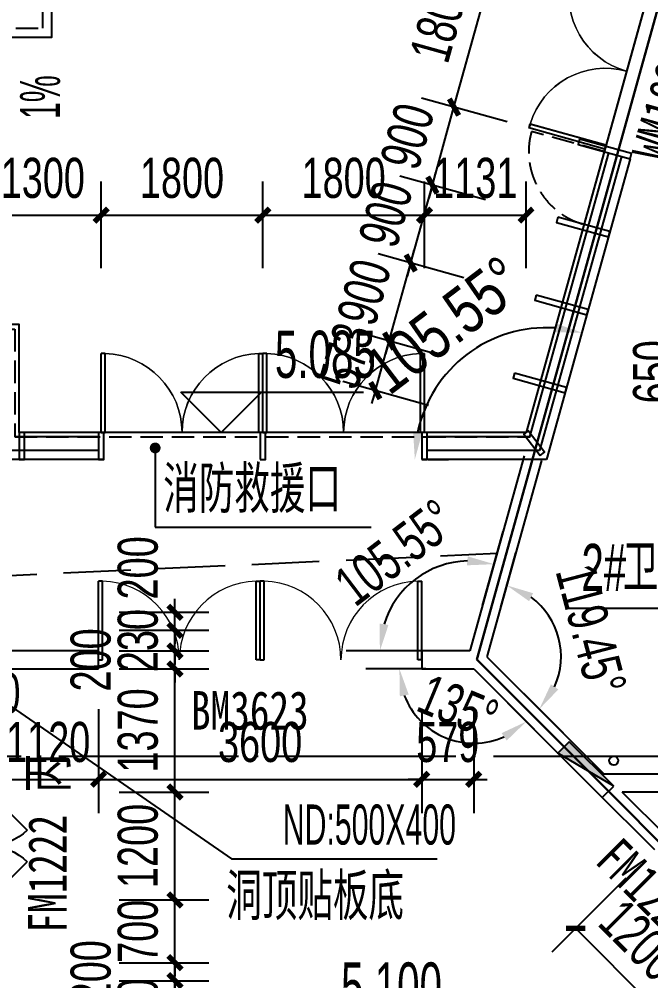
# Model space of a CAD drawing. Extents: x -409435 to 356702, y -107829 to 330904.
# Drawn here: x 86987 to 94020, y 103300 to 113998 of the extents above; entities that cross this region are included whole.
import ezdxf
from ezdxf.xclip import XClip

# ---------------------------------------------------------------- set-up
doc = ezdxf.new("R2010")
doc.units = 0
doc.header["$LTSCALE"] = 1000
doc.header["$MEASUREMENT"] = 0
doc.header["$XCLIPFRAME"] = 0
for name, pattern in [('104-14# 核心筒$0$DOTE', [2.42, 2, -0.2, 0.02, -0.2]), ('14#楼幕墙$0$DASH', [0.35, 0.25, -0.1]), ('X-104 14#平面$0$$0$DASH', [0.35, 0.25, -0.1]), ('X-104 14#平面$0$109 3#平面$0$DASH', [0.35, 0.25, -0.1]), ('X-104 14#平面$0$DASH', [0.35, 0.25, -0.1])]:
    doc.linetypes.add(name, pattern=pattern)
for name, color, linetype in [('01-标注_尺寸', 124, 'Continuous'), ('01-标注_符号', 200, 'Continuous'), ('02-TEXT_标注', 130, 'Continuous'), ('104-14# 核心筒$0$A_AXIS-轴线', 36, '104-14# 核心筒$0$DOTE'), ('14#楼幕墙$0$02-TEXT_门窗', 151, 'Continuous'), ('14#楼幕墙$0$A-C_玻璃幕墙', 140, 'Continuous'), ('14#楼幕墙$0$A-C_窗', 140, 'Continuous'), ('14#楼幕墙$0$A-C_门', 150, 'Continuous'), ('X-104 14#平面$0$01-标注_尺寸', 124, 'Continuous'), ('X-104 14#平面$0$01-标注_标高', 200, 'Continuous'), ('X-104 14#平面$0$01-标注_符号', 200, 'Continuous'), ('X-104 14#平面$0$02-TEXT_标注', 130, 'Continuous'), ('X-104 14#平面$0$02-TEXT_门窗', 151, 'Continuous'), ('X-104 14#平面$0$A-C_玻璃幕墙', 140, 'Continuous'), ('X-104 14#平面$0$A-C_门', 150, 'Continuous'), ('X-104 14#平面$0$A-O_散水', 134, 'Continuous'), ('X-104 14#平面$0$A-SUR_吊顶', 40, 'Continuous'), ('X-104 14#平面$0$A-TECH_水', 3, 'Continuous'), ('X-104 14#平面$0$A-TECH_结构', 21, 'Continuous'), ('X-104 14#平面$0$A_STR-砌块墙', 121, 'Continuous'), ('X-104 14#平面$0$DOOR_FIRE', 220, 'Continuous'), ('X-104 14#平面$0$DOOR_FIRE_TEXT', 7, 'Continuous'), ('建-标注-文本', 254, 'Continuous'), ('建-标注-索引', 75, 'Continuous')]:
    doc.layers.add(name, color=color, linetype=linetype)
doc.layers.add('X-104 14#平面$0$000套内', color=226, linetype='Continuous', lineweight=30, plot=False)
doc.styles.add('14#楼幕墙$0$_TCH_WINDOW', font='STXIHEI_0.TTF', dxfattribs={"width": 0.75})
doc.styles.add('_TCH_DIM', font='ros.shx', dxfattribs={"width": 0.8, "height": 2, "bigfont": 'jd.shx'})
doc.styles.add('_TCH_DIM_T3', font='ros.shx', dxfattribs={"width": 0.705882, "bigfont": 'jd.shx'})
doc.styles.add('X-104 14#平面$0$_TCH_DIM', font='ros.shx', dxfattribs={"width": 0.8, "bigfont": 'jd.shx'})
doc.styles.add('X-104 14#平面$0$_TCH_DIM_T3', font='ros.shx', dxfattribs={"width": 0.8, "bigfont": 'jd.shx'})
doc.styles.add('X-104 14#平面$0$_TCH_WINDOW', font='STXIHEI_0.TTF', dxfattribs={"width": 0.75, "height": 3.5})
doc.dimstyles.new('_TCH_ARCH&&150', dxfattribs={"dimtxt": 446.25, "dimasz": 150, "dimexe": 375, "dimexo": 450, "dimgap": 189.375, "dimtad": 1, "dimdec": 0, "dimzin": 0, "dimdsep": 46, "dimtxsty": '_TCH_DIM_T3', "dimblk": 'ARCHTICK', "dimcen": 0.09, "dimclrt": 7, "dimazin": 2, "dimtfac": 1, "dimtdec": 0, "dimtix": 1, "dimtmove": 2, "dimatfit": 3, "dimfxl": 0, "dimtolj": 1, "dimtzin": 0, "dimarcsym": 0})
doc.dimstyles.new('_TCH_ARROW&&150', dxfattribs={"dimtxt": 446.25, "dimasz": 300, "dimexe": 375, "dimexo": 450, "dimgap": 150, "dimtad": 1, "dimdec": 0, "dimzin": 0, "dimdsep": 46, "dimtxsty": '_TCH_DIM_T3', "dimcen": 0.09, "dimclrt": 7, "dimazin": 2, "dimtfac": 1, "dimtdec": 0, "dimtix": 1, "dimtmove": 2, "dimatfit": 3, "dimfxl": 0, "dimtolj": 1, "dimtzin": 0, "dimarcsym": 0})
doc.dimstyles.new('X-104 14#平面$0$_TCH_ARROW&&150', dxfattribs={"dimtxt": 525, "dimasz": 300, "dimexe": 375, "dimexo": 450, "dimgap": 150, "dimtad": 1, "dimdec": 0, "dimzin": 0, "dimdsep": 46, "dimtxsty": 'X-104 14#平面$0$_TCH_DIM_T3', "dimcen": 0.09, "dimclrt": 7, "dimazin": 2, "dimtfac": 1, "dimtdec": 0, "dimtix": 1, "dimtmove": 2, "dimatfit": 3, "dimfxl": 0, "dimtolj": 1, "dimtzin": 0, "dimarcsym": 0})

# ---------------------------------------------------------------- blocks, each defined once
blk = doc.blocks.new('14#楼幕墙$0$A$C103B1A8E')
blk.add_lwpolyline([(0, 0), (60, 0), (60, 600), (0, 600)], close=True)
blk = doc.blocks.new('14#楼幕墙$0$A$C678332E3')
blk.add_lwpolyline([(0, 0), (60, 0), (60, 300), (0, 300)], close=True)
blk = doc.blocks.new('14#楼幕墙$0$A$C09283E46')
for name, p, rotation in [('14#楼幕墙$0$A$C103B1A8E', (53726, 22450), 251.9518973648937), ('14#楼幕墙$0$A$C103B1A8E', (53447, 21594), 251.9518973648937), ('14#楼幕墙$0$A$C103B1A8E', (53168, 20738), 251.9518973648937), ('14#楼幕墙$0$A$C103B1A8E', (52889, 19882), 251.9518973648937), ('14#楼幕墙$0$A$C678332E3', (47336, 19163), 357.5000000000006), ('14#楼幕墙$0$A$C678332E3', (48218, 19124), 357.5000000000006), ('14#楼幕墙$0$A$C678332E3', (50016, 19046), 357.5000000000006), ('14#楼幕墙$0$A$C678332E3', (51815, 18967), 357.5000000000006), ('14#楼幕墙$0$A$C678332E3', (53134, 18953), 34.72594868254207)]:
    blk.add_blockref(name, p, dxfattribs=dict(rotation=rotation))
blk = doc.blocks.new('14#楼幕墙$0$A$C2CD63A88')
at = {"linetype": '14#楼幕墙$0$DASH'}
blk.add_lwpolyline([(0, 670), (0, -170)], dxfattribs=at)
blk.add_arc((0, 670), 840, 270, 0, dxfattribs=at)
blk = doc.blocks.new('14#楼幕墙$0$$DorLib2D$00000002')
for p, q in [((-0.5, 0), (-0.5, 0.4875)), ((-0.475, 0.4875), (-0.5, 0.4875)), ((-0.475, 0), (-0.475, 0.4875)), ((0.475, 0), (0.475, 0.4875)), ((0.475, 0.4875), (0.5, 0.4875)), ((0.5, 0), (0.5, 0.4875)), ((-0.5, 0), (-0.475, 0)), ((0.5, 0), (0.475, 0))]:
    blk.add_line(p, q)
at = {"lineweight": 13}
for centre, start, end in [((-0.4875, 0), 0, 88.53072), ((0.4875, 0), 91.46928, 180)]:
    blk.add_arc(centre, 0.4875, start, end, dxfattribs=at)
blk = doc.blocks.new('14#楼幕墙')
at = {"layer": '14#楼幕墙$0$A-C_玻璃幕墙'}
for p, q in [((99427, 133825), (92631, 109400)), ((93549, 112511), (92669, 109350)), ((93693, 112471), (92783, 109200)), ((93789, 112444), (92859, 109100)), ((87870, 109350), (86937, 109350)), ((92631, 109400), (86987, 109400)), ((92669, 109350), (91530, 109350)), ((87870, 109200), (86787, 109200)), ((92783, 109200), (91530, 109200)), ((87930, 109100), (86687, 109100)), ((92859, 109100), (91470, 109100))]:
    blk.add_line(p, q, dxfattribs=at)
at = {"layer": '14#楼幕墙$0$A-C_玻璃幕墙', "rotation": 2.499999999999448}
blk.add_blockref('14#楼幕墙$0$A$C09283E46', (40532, 87891), dxfattribs=at)
at = {"layer": '14#楼幕墙$0$A-C_窗', "rotation": 254.4518973650889}
blk.add_blockref('14#楼幕墙$0$A$C2CD63A88', (92856, 112704), dxfattribs=at)
at = {"layer": '14#楼幕墙$0$A-C_门'}
ref = blk.add_blockref('14#楼幕墙$0$$DorLib2D$00000002', (93750, 113420), dxfattribs=dict(at, xscale=-1800, yscale=1800, zscale=100, rotation=74.45189736486257))
ref.add_attrib('A', 'WM1830', (94217, 112394), dxfattribs={"layer": '14#楼幕墙$0$02-TEXT_门窗', "height": 428.1, "rotation": 74.4519, "style": '14#楼幕墙$0$_TCH_WINDOW', "width": 0.75})
at = {"layer": '14#楼幕墙$0$A-C_门', "xscale": -1800, "yscale": 1800, "zscale": 100}
for p in [(88800, 109400), (90600, 109400)]:
    blk.add_blockref('14#楼幕墙$0$$DorLib2D$00000002', p, dxfattribs=at)
blk = doc.blocks.new('104-14# 核心筒')
at = {"layer": '104-14# 核心筒$0$A_AXIS-轴线'}
blk.add_line((-9370.1, 105800), (120259.9, 105800), dxfattribs=at)
blk = doc.blocks.new('X-104 14#平面$0$$TwtSys$00000434')
for p, q in [((-0.5, 0.5), (-0.5, -0.5)), ((-0.5, -0.5), (0.5, 0.5)), ((0.5, 0.5), (-0.5, 0.5)), ((0.5, -0.5), (0.5, 0.5)), ((-0.5, -0.5), (0.5, -0.5))]:
    blk.add_line(p, q)
blk.add_solid([(0.5, -0.5), (0.5, 0.5), (-0.5, -0.5)])
blk = doc.blocks.new('X-104 14#平面$0$A$C324F6C76')
at = {"layer": 'X-104 14#平面$0$A-TECH_水'}
blk.add_circle((-22292, 105750), 50, dxfattribs=at)
at = {"layer": 'X-104 14#平面$0$A-TECH_水', "xscale": 700, "yscale": 180, "zscale": 700, "rotation": 134.9999899820875}
blk.add_blockref('X-104 14#平面$0$$TwtSys$00000434', (-22603, 105649), dxfattribs=at)
blk = doc.blocks.new('X-104 14#平面$0$$DorLib2D$00000002')
for p, q in [((-0.5, 0), (-0.5, 0.4875)), ((-0.475, 0.4875), (-0.5, 0.4875)), ((-0.475, 0), (-0.475, 0.4875)), ((0.475, 0), (0.475, 0.4875)), ((0.475, 0.4875), (0.5, 0.4875)), ((0.5, 0), (0.5, 0.4875)), ((-0.5, 0), (-0.475, 0)), ((0.5, 0), (0.475, 0))]:
    blk.add_line(p, q)
at = {"lineweight": 13}
for centre, start, end in [((-0.4875, 0), 0, 88.53072), ((0.4875, 0), 91.46928, 180)]:
    blk.add_arc(centre, 0.4875, start, end, dxfattribs=at)
blk = doc.blocks.new('X-104 14#平面$0$$DorLib2D$00000116')
at = {"color": 0}
for p, q in [((-0.5, 0), (-0.1464, 0.3536)), ((0.5, 0), (0.1464, 0.3536))]:
    blk.add_line(p, q, dxfattribs=at)
for centre, start, end in [((-0.5, 0), 0, 45), ((0.5, 0), 135, 180)]:
    blk.add_arc(centre, 0.5, start, end, dxfattribs=at)
blk = doc.blocks.new('*D2610')
at = {"layer": 'Defpoints', "color": 0, "transparency": 16777216}
for p in [(93332, 110801), (92367, 110480), (91093, 109100), (92859, 109100)]:
    blk.add_point(p, dxfattribs=at)
at = {"layer": 'X-104 14#平面$0$01-标注_尺寸', "color": 0, "lineweight": -2, "transparency": 16777216}
for p, q in [((93212, 110368), (93151, 110151)), ((91543, 109100), (91768, 109100))]:
    blk.add_line(p, q, dxfattribs=at)
blk.add_arc((92859, 109100), 1466, 86.2001, 168.2518, dxfattribs=at)
at = {"layer": 'X-104 14#平面$0$01-标注_尺寸', "color": 0, "transparency": 16777216}
for points in [[(92965, 110612), (92948, 110513), (93252, 110512)], [(91474, 109393), (91374, 109404), (91393, 109100)]]:
    blk.add_solid(points, dxfattribs=at)
at = {"layer": 'X-104 14#平面$0$01-标注_尺寸', "color": 7, "transparency": 16777216, "insert": (91723, 110595), "char_height": 525, "attachment_point": 5, "rotation": 37.2259, "style": 'X-104 14#平面$0$_TCH_DIM_T3'}
blk.add_mtext('\\A1;105.55°', dxfattribs=at)
blk = doc.blocks.new('sjdfadsfiididdi')
at = {"layer": '建-标注-索引'}
for p, q in [((86750, 106450), (89351, 104657)), ((89351, 104657), (91642, 104657))]:
    blk.add_line(p, q, dxfattribs=at)
at = {"layer": '建-标注-文本', "style": '_TCH_DIM'}
for s, height, width, p in [('ND:500X400', 446.2, 0.564706, (89922, 104815)), ('洞顶贴板底', 520.9, 0.8, (89293, 103975))]:
    blk.add_text(s, height=height, dxfattribs=dict(at, width=width)).set_placement(p)
blk = doc.blocks.new('_ArchTick')
at = {"color": 0, "linetype": 'ByBlock', "const_width": 0.4}
blk.add_lwpolyline([(-0.5, -0.5), (0.5, 0.5)], dxfattribs=at)
blk = doc.blocks.new('*D688')
at = {"layer": '01-标注_尺寸', "color": 0, "lineweight": -2, "transparency": 16777216}
for p, q in [((91500, 111230), (91500, 112193)), ((92631, 111230), (92631, 112193)), ((91500, 111818), (92631, 111818))]:
    blk.add_line(p, q, dxfattribs=at)
at = {"layer": 'Defpoints', "color": 0, "transparency": 16777216}
for p in [(92631, 111818), (91500, 110780), (92631, 110780)]:
    blk.add_point(p, dxfattribs=at)
at = {"layer": '01-标注_尺寸', "color": 0, "lineweight": -2, "transparency": 16777216, "xscale": 150, "yscale": 150, "zscale": 150, "rotation": 180}
blk.add_blockref('_ArchTick', (91500, 111818), dxfattribs=at)
at = {"layer": '01-标注_尺寸', "color": 0, "lineweight": -2, "transparency": 16777216, "xscale": 150, "yscale": 150, "zscale": 150}
blk.add_blockref('_ArchTick', (92631, 111818), dxfattribs=at)
at = {"layer": '01-标注_尺寸', "color": 7, "transparency": 16777216, "insert": (92066, 112230), "char_height": 446.2, "attachment_point": 5, "style": '_TCH_DIM_T3'}
blk.add_mtext('\\A1;1131', dxfattribs=at)
blk = doc.blocks.new('*D689')
at = {"layer": '01-标注_尺寸', "color": 0, "lineweight": -2, "transparency": 16777216}
for p, q in [((89700, 111230), (89700, 112193)), ((91500, 111230), (91500, 112193)), ((89700, 111818), (91500, 111818))]:
    blk.add_line(p, q, dxfattribs=at)
at = {"layer": 'Defpoints', "color": 0, "transparency": 16777216}
for p in [(91500, 111818), (89700, 110780), (91500, 110780)]:
    blk.add_point(p, dxfattribs=at)
at = {"layer": '01-标注_尺寸', "color": 0, "lineweight": -2, "transparency": 16777216, "xscale": 150, "yscale": 150, "zscale": 150, "rotation": 180}
blk.add_blockref('_ArchTick', (89700, 111818), dxfattribs=at)
at = {"layer": '01-标注_尺寸', "color": 0, "lineweight": -2, "transparency": 16777216, "xscale": 150, "yscale": 150, "zscale": 150}
blk.add_blockref('_ArchTick', (91500, 111818), dxfattribs=at)
at = {"layer": '01-标注_尺寸', "color": 7, "transparency": 16777216, "insert": (90600, 112230), "char_height": 446.2, "attachment_point": 5, "style": '_TCH_DIM_T3'}
blk.add_mtext('\\A1;1800', dxfattribs=at)
blk = doc.blocks.new('*D690')
at = {"layer": '01-标注_尺寸', "color": 0, "lineweight": -2, "transparency": 16777216}
for p, q in [((87900, 111230), (87900, 112193)), ((89700, 111230), (89700, 112193)), ((87900, 111818), (89700, 111818))]:
    blk.add_line(p, q, dxfattribs=at)
at = {"layer": 'Defpoints', "color": 0, "transparency": 16777216}
for p in [(89700, 111818), (87900, 110780), (89700, 110780)]:
    blk.add_point(p, dxfattribs=at)
at = {"layer": '01-标注_尺寸', "color": 0, "lineweight": -2, "transparency": 16777216, "xscale": 150, "yscale": 150, "zscale": 150, "rotation": 180}
blk.add_blockref('_ArchTick', (87900, 111818), dxfattribs=at)
at = {"layer": '01-标注_尺寸', "color": 0, "lineweight": -2, "transparency": 16777216, "xscale": 150, "yscale": 150, "zscale": 150}
blk.add_blockref('_ArchTick', (89700, 111818), dxfattribs=at)
at = {"layer": '01-标注_尺寸', "color": 7, "transparency": 16777216, "insert": (88800, 112230), "char_height": 446.2, "attachment_point": 5, "style": '_TCH_DIM_T3'}
blk.add_mtext('\\A1;1800', dxfattribs=at)
blk = doc.blocks.new('*D691')
at = {"layer": '01-标注_尺寸', "color": 0, "lineweight": -2, "transparency": 16777216}
for p, q in [((86600, 111230), (86600, 112193)), ((87900, 111230), (87900, 112193)), ((86600, 111818), (87900, 111818))]:
    blk.add_line(p, q, dxfattribs=at)
at = {"layer": 'Defpoints', "color": 0, "transparency": 16777216}
for p in [(87900, 111818), (86600, 110780), (87900, 110780)]:
    blk.add_point(p, dxfattribs=at)
at = {"layer": '01-标注_尺寸', "color": 0, "lineweight": -2, "transparency": 16777216, "xscale": 150, "yscale": 150, "zscale": 150, "rotation": 180}
blk.add_blockref('_ArchTick', (86600, 111818), dxfattribs=at)
at = {"layer": '01-标注_尺寸', "color": 0, "lineweight": -2, "transparency": 16777216, "xscale": 150, "yscale": 150, "zscale": 150}
blk.add_blockref('_ArchTick', (87900, 111818), dxfattribs=at)
at = {"layer": '01-标注_尺寸', "color": 7, "transparency": 16777216, "insert": (87250, 112230), "char_height": 446.2, "attachment_point": 5, "style": '_TCH_DIM_T3'}
blk.add_mtext('\\A1;1300', dxfattribs=at)
blk = doc.blocks.new('*D1957')
at = {"layer": '01-标注_尺寸', "color": 0, "lineweight": -2, "transparency": 16777216}
for p, q in [((92902, 114590), (91950, 114855)), ((91829, 113020), (92311, 114754)), ((92420, 112856), (91468, 113120))]:
    blk.add_line(p, q, dxfattribs=at)
at = {"layer": 'Defpoints', "color": 0, "transparency": 16777216}
for p in [(92311, 114754), (93336, 114469), (92854, 112735)]:
    blk.add_point(p, dxfattribs=at)
at = {"layer": '01-标注_尺寸', "color": 0, "lineweight": -2, "transparency": 16777216, "xscale": 150, "yscale": 150, "zscale": 150}
for p, rotation in [((92311, 114754), 74.4697301339617), ((91829, 113020), 254.4697301339617)]:
    blk.add_blockref('_ArchTick', p, dxfattribs=dict(at, rotation=rotation))
at = {"layer": '01-标注_尺寸', "color": 7, "transparency": 16777216, "insert": (91672, 113997), "char_height": 446.2, "attachment_point": 5, "rotation": 74.4697, "style": '_TCH_DIM_T3'}
blk.add_mtext('\\A1;1800', dxfattribs=at)
blk = doc.blocks.new('*D1958')
at = {"layer": '01-标注_尺寸', "color": 0, "lineweight": -2, "transparency": 16777216}
for p, q in [((92420, 112856), (91468, 113120)), ((91829, 113020), (91869, 113164)), ((91588, 112153), (91829, 113020)), ((92179, 111988), (91227, 112253)), ((91588, 112153), (91548, 112008))]:
    blk.add_line(p, q, dxfattribs=at)
at = {"layer": 'Defpoints', "color": 0, "transparency": 16777216}
for p in [(91829, 113020), (92854, 112735), (92613, 111868)]:
    blk.add_point(p, dxfattribs=at)
at = {"layer": '01-标注_尺寸', "color": 0, "lineweight": -2, "transparency": 16777216, "xscale": 150, "yscale": 150, "zscale": 150}
for p, rotation in [((91829, 113020), 254.469730133962), ((91588, 112153), 74.46973013396195)]:
    blk.add_blockref('_ArchTick', p, dxfattribs=dict(at, rotation=rotation))
at = {"layer": '01-标注_尺寸', "color": 7, "transparency": 16777216, "insert": (91311, 112697), "char_height": 446.2, "attachment_point": 5, "rotation": 74.4697, "style": '_TCH_DIM_T3'}
blk.add_mtext('\\A1;900', dxfattribs=at)
blk = doc.blocks.new('*D1959')
at = {"layer": '01-标注_尺寸', "color": 0, "lineweight": -2, "transparency": 16777216}
for p, q in [((92179, 111988), (91227, 112253)), ((91588, 112153), (91628, 112297)), ((91347, 111286), (91588, 112153)), ((91938, 111121), (90986, 111386)), ((91347, 111286), (91307, 111141))]:
    blk.add_line(p, q, dxfattribs=at)
at = {"layer": 'Defpoints', "color": 0, "transparency": 16777216}
for p in [(91588, 112153), (92613, 111868), (92372, 111001)]:
    blk.add_point(p, dxfattribs=at)
at = {"layer": '01-标注_尺寸', "color": 0, "lineweight": -2, "transparency": 16777216, "xscale": 150, "yscale": 150, "zscale": 150}
for p, rotation in [((91588, 112153), 254.4697301339619), ((91347, 111286), 74.46973013396186)]:
    blk.add_blockref('_ArchTick', p, dxfattribs=dict(at, rotation=rotation))
at = {"layer": '01-标注_尺寸', "color": 7, "transparency": 16777216, "insert": (91070, 111830), "char_height": 446.2, "attachment_point": 5, "rotation": 74.4697, "style": '_TCH_DIM_T3'}
blk.add_mtext('\\A1;900', dxfattribs=at)
blk = doc.blocks.new('*D1960')
at = {"layer": '01-标注_尺寸', "color": 0, "lineweight": -2, "transparency": 16777216}
for p, q in [((91938, 111121), (90986, 111386)), ((91347, 111286), (91387, 111430)), ((91106, 110418), (91347, 111286)), ((91697, 110254), (90745, 110519)), ((91106, 110418), (91066, 110274))]:
    blk.add_line(p, q, dxfattribs=at)
at = {"layer": 'Defpoints', "color": 0, "transparency": 16777216}
for p in [(91347, 111286), (92372, 111001), (92131, 110134)]:
    blk.add_point(p, dxfattribs=at)
at = {"layer": '01-标注_尺寸', "color": 0, "lineweight": -2, "transparency": 16777216, "xscale": 150, "yscale": 150, "zscale": 150}
for p, rotation in [((91347, 111286), 254.4697301339612), ((91106, 110418), 74.46973013396122)]:
    blk.add_blockref('_ArchTick', p, dxfattribs=dict(at, rotation=rotation))
at = {"layer": '01-标注_尺寸', "color": 7, "transparency": 16777216, "insert": (90829, 110962), "char_height": 446.2, "attachment_point": 5, "rotation": 74.4697, "style": '_TCH_DIM_T3'}
blk.add_mtext('\\A1;900', dxfattribs=at)
blk = doc.blocks.new('*D1961')
at = {"layer": '01-标注_尺寸', "color": 0, "lineweight": -2, "transparency": 16777216}
for p, q in [((91697, 110254), (90745, 110519)), ((91106, 110418), (91146, 110563)), ((90953, 109866), (91106, 110418)), ((91544, 109702), (90591, 109967)), ((90953, 109866), (90912, 109722))]:
    blk.add_line(p, q, dxfattribs=at)
at = {"layer": 'Defpoints', "color": 0, "transparency": 16777216}
for p in [(91106, 110418), (92131, 110134), (91978, 109582)]:
    blk.add_point(p, dxfattribs=at)
at = {"layer": '01-标注_尺寸', "color": 0, "lineweight": -2, "transparency": 16777216, "xscale": 150, "yscale": 150, "zscale": 150}
for p, rotation in [((91106, 110418), 254.4697301339633), ((90953, 109866), 74.4697301339633)]:
    blk.add_blockref('_ArchTick', p, dxfattribs=dict(at, rotation=rotation))
at = {"layer": '01-标注_尺寸', "color": 7, "transparency": 16777216, "insert": (90632, 110253), "char_height": 446.2, "attachment_point": 5, "rotation": 74.4697, "style": '_TCH_DIM_T3'}
blk.add_mtext('\\A1;573', dxfattribs=at)
blk = doc.blocks.new('*D2170')
at = {"layer": '01-标注_尺寸', "color": 0, "lineweight": -2, "transparency": 16777216}
for p, q in [((95300, 110400), (94612, 110400)), ((94987, 109750), (94987, 110400)), ((95300, 109750), (94612, 109750))]:
    blk.add_line(p, q, dxfattribs=at)
at = {"layer": 'Defpoints', "color": 0, "transparency": 16777216}
for p in [(94987, 110400), (95750, 110400), (95750, 109750)]:
    blk.add_point(p, dxfattribs=at)
at = {"layer": '01-标注_尺寸', "color": 0, "lineweight": -2, "transparency": 16777216, "xscale": 150, "yscale": 150, "zscale": 150}
for p, rotation in [((94987, 110400), 90), ((94987, 109750), 270)]:
    blk.add_blockref('_ArchTick', p, dxfattribs=dict(at, rotation=rotation))
at = {"layer": '01-标注_尺寸', "color": 7, "transparency": 16777216, "insert": (94049, 110075), "char_height": 446.2, "attachment_point": 5, "rotation": 90, "style": '_TCH_DIM_T3'}
blk.add_mtext('\\A1;650', dxfattribs=at)
blk = doc.blocks.new('*D2173')
at = {"layer": '01-标注_尺寸', "color": 0, "lineweight": -2, "transparency": 16777216}
for p, q in [((91516, 106770), (90846, 106770)), ((92426, 106393), (92900, 105919))]:
    blk.add_line(p, q, dxfattribs=at)
blk.add_arc((92049, 106770), 828, 200.8737, 294.1263, dxfattribs=at)
at = {"layer": '01-标注_尺寸', "color": 0, "transparency": 16777216}
for points in [[(91226, 106465), (91325, 106484), (91221, 106770)], [(92359, 106055), (92416, 105973), (92635, 106184)]]:
    blk.add_solid(points, dxfattribs=at)
at = {"layer": 'Defpoints', "color": 0, "transparency": 16777216}
for p in [(91966, 106770), (92049, 106770), (92108, 106711), (91464, 106184)]:
    blk.add_point(p, dxfattribs=at)
at = {"layer": '01-标注_尺寸', "color": 7, "transparency": 16777216, "insert": (91875, 106349), "char_height": 446.2, "attachment_point": 5, "rotation": 337.5, "style": '_TCH_DIM_T3'}
blk.add_mtext('\\A1;135°', dxfattribs=at)
blk = doc.blocks.new('*D2174')
at = {"layer": '01-标注_尺寸', "color": 0, "lineweight": -2, "transparency": 16777216}
for p, q in [((91470, 106320), (91470, 105166)), ((92049, 106320), (92049, 105166)), ((91470, 105541), (91320, 105541)), ((91470, 105541), (92049, 105541)), ((92049, 105541), (92199, 105541))]:
    blk.add_line(p, q, dxfattribs=at)
at = {"layer": 'Defpoints', "color": 0, "transparency": 16777216}
for p in [(91470, 106770), (92049, 106770), (92049, 105541)]:
    blk.add_point(p, dxfattribs=at)
at = {"layer": '01-标注_尺寸', "color": 0, "lineweight": -2, "transparency": 16777216, "xscale": 150, "yscale": 150, "zscale": 150}
blk.add_blockref('_ArchTick', (91470, 105541), dxfattribs=at)
at = {"layer": '01-标注_尺寸', "color": 0, "lineweight": -2, "transparency": 16777216, "xscale": 150, "yscale": 150, "zscale": 150, "rotation": 180}
blk.add_blockref('_ArchTick', (92049, 105541), dxfattribs=at)
at = {"layer": '01-标注_尺寸', "color": 7, "transparency": 16777216, "insert": (91760, 105954), "char_height": 446.2, "attachment_point": 5, "style": '_TCH_DIM_T3'}
blk.add_mtext('\\A1;579', dxfattribs=at)
blk = doc.blocks.new('*D2175')
at = {"layer": '01-标注_尺寸', "color": 0, "lineweight": -2, "transparency": 16777216}
for p, q in [((87870, 106320), (87870, 105166)), ((91470, 106320), (91470, 105166)), ((87870, 105541), (91470, 105541))]:
    blk.add_line(p, q, dxfattribs=at)
at = {"layer": 'Defpoints', "color": 0, "transparency": 16777216}
for p in [(87870, 106770), (91470, 106770), (91470, 105541)]:
    blk.add_point(p, dxfattribs=at)
at = {"layer": '01-标注_尺寸', "color": 0, "lineweight": -2, "transparency": 16777216, "xscale": 150, "yscale": 150, "zscale": 150, "rotation": 180}
blk.add_blockref('_ArchTick', (87870, 105541), dxfattribs=at)
at = {"layer": '01-标注_尺寸', "color": 0, "lineweight": -2, "transparency": 16777216, "xscale": 150, "yscale": 150, "zscale": 150}
blk.add_blockref('_ArchTick', (91470, 105541), dxfattribs=at)
at = {"layer": '01-标注_尺寸', "color": 7, "transparency": 16777216, "insert": (89670, 105954), "char_height": 446.2, "attachment_point": 5, "style": '_TCH_DIM_T3'}
blk.add_mtext('\\A1;3600', dxfattribs=at)
blk = doc.blocks.new('*D2176')
at = {"layer": '01-标注_尺寸', "color": 0, "lineweight": -2, "transparency": 16777216}
for p, q in [((86750, 106320), (86750, 105166)), ((87870, 106320), (87870, 105166)), ((86750, 105541), (86600, 105541)), ((86750, 105541), (87870, 105541)), ((87870, 105541), (88020, 105541))]:
    blk.add_line(p, q, dxfattribs=at)
at = {"layer": 'Defpoints', "color": 0, "transparency": 16777216}
for p in [(86750, 106770), (87870, 106770), (87870, 105541)]:
    blk.add_point(p, dxfattribs=at)
at = {"layer": '01-标注_尺寸', "color": 0, "lineweight": -2, "transparency": 16777216, "xscale": 150, "yscale": 150, "zscale": 150}
blk.add_blockref('_ArchTick', (86750, 105541), dxfattribs=at)
at = {"layer": '01-标注_尺寸', "color": 0, "lineweight": -2, "transparency": 16777216, "xscale": 150, "yscale": 150, "zscale": 150, "rotation": 180}
blk.add_blockref('_ArchTick', (87870, 105541), dxfattribs=at)
at = {"layer": '01-标注_尺寸', "color": 7, "transparency": 16777216, "insert": (87310, 105954), "char_height": 446.2, "attachment_point": 5, "style": '_TCH_DIM_T3'}
blk.add_mtext('\\A1;1120', dxfattribs=at)
blk = doc.blocks.new('*D2177')
at = {"layer": '01-标注_尺寸', "color": 0, "lineweight": -2, "transparency": 16777216}
for p, q in [((86550, 106320), (86550, 105166)), ((86750, 106320), (86750, 105166)), ((86550, 105541), (86400, 105541)), ((86550, 105541), (86750, 105541)), ((86750, 105541), (86900, 105541))]:
    blk.add_line(p, q, dxfattribs=at)
at = {"layer": 'Defpoints', "color": 0, "transparency": 16777216}
for p in [(86550, 106770), (86750, 106770), (86750, 105541)]:
    blk.add_point(p, dxfattribs=at)
at = {"layer": '01-标注_尺寸', "color": 0, "lineweight": -2, "transparency": 16777216, "xscale": 150, "yscale": 150, "zscale": 150}
blk.add_blockref('_ArchTick', (86550, 105541), dxfattribs=at)
at = {"layer": '01-标注_尺寸', "color": 0, "lineweight": -2, "transparency": 16777216, "xscale": 150, "yscale": 150, "zscale": 150, "rotation": 180}
blk.add_blockref('_ArchTick', (86750, 105541), dxfattribs=at)
at = {"layer": '01-标注_尺寸', "color": 7, "transparency": 16777216, "insert": (86650, 106498), "char_height": 446.2, "attachment_point": 5, "style": '_TCH_DIM_T3'}
blk.add_mtext('\\A1;200', dxfattribs=at)
blk = doc.blocks.new('*D2186')
at = {"layer": '01-标注_尺寸', "color": 0, "lineweight": -2, "transparency": 16777216}
for p, q in [((88722, 103300), (88722, 103450)), ((88101, 103300), (89097, 103300)), ((88722, 102650), (88722, 103300)), ((88101, 102650), (89097, 102650)), ((88722, 102650), (88722, 102500))]:
    blk.add_line(p, q, dxfattribs=at)
at = {"layer": 'Defpoints', "color": 0, "transparency": 16777216}
for p in [(87651, 103300), (88722, 103300), (87651, 102650)]:
    blk.add_point(p, dxfattribs=at)
at = {"layer": '01-标注_尺寸', "color": 0, "lineweight": -2, "transparency": 16777216, "xscale": 150, "yscale": 150, "zscale": 150}
for p, rotation in [((88722, 103300), 270), ((88722, 102650), 90)]:
    blk.add_blockref('_ArchTick', p, dxfattribs=dict(at, rotation=rotation))
at = {"layer": '01-标注_尺寸', "color": 7, "transparency": 16777216, "insert": (88310, 102975), "char_height": 446.2, "attachment_point": 5, "rotation": 90, "style": '_TCH_DIM_T3'}
blk.add_mtext('\\A1;650', dxfattribs=at)
blk = doc.blocks.new('*D2187')
at = {"layer": '01-标注_尺寸', "color": 0, "lineweight": -2, "transparency": 16777216}
for p, q in [((88722, 103500), (88722, 103650)), ((88101, 103500), (89097, 103500)), ((88722, 103300), (88722, 103500)), ((88101, 103300), (89097, 103300)), ((88722, 103300), (88722, 103150))]:
    blk.add_line(p, q, dxfattribs=at)
at = {"layer": 'Defpoints', "color": 0, "transparency": 16777216}
for p in [(87651, 103500), (88722, 103500), (87651, 103300)]:
    blk.add_point(p, dxfattribs=at)
at = {"layer": '01-标注_尺寸', "color": 0, "lineweight": -2, "transparency": 16777216, "xscale": 150, "yscale": 150, "zscale": 150}
for p, rotation in [((88722, 103500), 270), ((88722, 103300), 90)]:
    blk.add_blockref('_ArchTick', p, dxfattribs=dict(at, rotation=rotation))
at = {"layer": '01-标注_尺寸', "color": 7, "transparency": 16777216, "insert": (87785, 103400), "char_height": 446.2, "attachment_point": 5, "rotation": 90, "style": '_TCH_DIM_T3'}
blk.add_mtext('\\A1;200', dxfattribs=at)
blk = doc.blocks.new('*D2188')
at = {"layer": '01-标注_尺寸', "color": 0, "lineweight": -2, "transparency": 16777216}
for p, q in [((88722, 104200), (88722, 104350)), ((88101, 104200), (89097, 104200)), ((88722, 103500), (88722, 104200)), ((88101, 103500), (89097, 103500)), ((88722, 103500), (88722, 103350))]:
    blk.add_line(p, q, dxfattribs=at)
at = {"layer": 'Defpoints', "color": 0, "transparency": 16777216}
for p in [(87651, 104200), (88722, 104200), (87651, 103500)]:
    blk.add_point(p, dxfattribs=at)
at = {"layer": '01-标注_尺寸', "color": 0, "lineweight": -2, "transparency": 16777216, "xscale": 150, "yscale": 150, "zscale": 150}
for p, rotation in [((88722, 104200), 270), ((88722, 103500), 90)]:
    blk.add_blockref('_ArchTick', p, dxfattribs=dict(at, rotation=rotation))
at = {"layer": '01-标注_尺寸', "color": 7, "transparency": 16777216, "insert": (88310, 103850), "char_height": 446.2, "attachment_point": 5, "rotation": 90, "style": '_TCH_DIM_T3'}
blk.add_mtext('\\A1;700', dxfattribs=at)
blk = doc.blocks.new('*D2189')
at = {"layer": '01-标注_尺寸', "color": 0, "lineweight": -2, "transparency": 16777216}
for p, q in [((88101, 105400), (89097, 105400)), ((88722, 104200), (88722, 105400)), ((88101, 104200), (89097, 104200))]:
    blk.add_line(p, q, dxfattribs=at)
at = {"layer": 'Defpoints', "color": 0, "transparency": 16777216}
for p in [(87651, 105400), (88722, 105400), (87651, 104200)]:
    blk.add_point(p, dxfattribs=at)
at = {"layer": '01-标注_尺寸', "color": 0, "lineweight": -2, "transparency": 16777216, "xscale": 150, "yscale": 150, "zscale": 150}
for p, rotation in [((88722, 105400), 90), ((88722, 104200), 270)]:
    blk.add_blockref('_ArchTick', p, dxfattribs=dict(at, rotation=rotation))
at = {"layer": '01-标注_尺寸', "color": 7, "transparency": 16777216, "insert": (88310, 104800), "char_height": 446.2, "attachment_point": 5, "rotation": 90, "style": '_TCH_DIM_T3'}
blk.add_mtext('\\A1;1200', dxfattribs=at)
blk = doc.blocks.new('*D2190')
at = {"layer": '01-标注_尺寸', "color": 0, "lineweight": -2, "transparency": 16777216}
for p, q in [((88101, 106770), (89097, 106770)), ((88722, 105400), (88722, 106770)), ((88101, 105400), (89097, 105400))]:
    blk.add_line(p, q, dxfattribs=at)
at = {"layer": 'Defpoints', "color": 0, "transparency": 16777216}
for p in [(87651, 106770), (88722, 106770), (87651, 105400)]:
    blk.add_point(p, dxfattribs=at)
at = {"layer": '01-标注_尺寸', "color": 0, "lineweight": -2, "transparency": 16777216, "xscale": 150, "yscale": 150, "zscale": 150}
for p, rotation in [((88722, 106770), 90), ((88722, 105400), 270)]:
    blk.add_blockref('_ArchTick', p, dxfattribs=dict(at, rotation=rotation))
at = {"layer": '01-标注_尺寸', "color": 7, "transparency": 16777216, "insert": (88310, 106085), "char_height": 446.2, "attachment_point": 5, "rotation": 90, "style": '_TCH_DIM_T3'}
blk.add_mtext('\\A1;1370', dxfattribs=at)
blk = doc.blocks.new('*D2191')
at = {"layer": '01-标注_尺寸', "color": 0, "lineweight": -2, "transparency": 16777216}
for p, q in [((88722, 106970), (88722, 107120)), ((88101, 106970), (89097, 106970)), ((88722, 106770), (88722, 106970)), ((88101, 106770), (89097, 106770)), ((88722, 106770), (88722, 106620))]:
    blk.add_line(p, q, dxfattribs=at)
at = {"layer": 'Defpoints', "color": 0, "transparency": 16777216}
for p in [(87651, 106970), (88722, 106970), (87651, 106770)]:
    blk.add_point(p, dxfattribs=at)
at = {"layer": '01-标注_尺寸', "color": 0, "lineweight": -2, "transparency": 16777216, "xscale": 150, "yscale": 150, "zscale": 150}
for p, rotation in [((88722, 106970), 270), ((88722, 106770), 90)]:
    blk.add_blockref('_ArchTick', p, dxfattribs=dict(at, rotation=rotation))
at = {"layer": '01-标注_尺寸', "color": 7, "transparency": 16777216, "insert": (87785, 106870), "char_height": 446.2, "attachment_point": 5, "rotation": 90, "style": '_TCH_DIM_T3'}
blk.add_mtext('\\A1;200', dxfattribs=at)
blk = doc.blocks.new('*D2192')
at = {"layer": '01-标注_尺寸', "color": 0, "lineweight": -2, "transparency": 16777216}
for p, q in [((88722, 107200), (88722, 107350)), ((88101, 107200), (89097, 107200)), ((88722, 106970), (88722, 107200)), ((88101, 106970), (89097, 106970)), ((88722, 106970), (88722, 106820))]:
    blk.add_line(p, q, dxfattribs=at)
at = {"layer": 'Defpoints', "color": 0, "transparency": 16777216}
for p in [(87651, 107200), (88722, 107200), (87651, 106970)]:
    blk.add_point(p, dxfattribs=at)
at = {"layer": '01-标注_尺寸', "color": 0, "lineweight": -2, "transparency": 16777216, "xscale": 150, "yscale": 150, "zscale": 150}
for p, rotation in [((88722, 107200), 270), ((88722, 106970), 90)]:
    blk.add_blockref('_ArchTick', p, dxfattribs=dict(at, rotation=rotation))
at = {"layer": '01-标注_尺寸', "color": 7, "transparency": 16777216, "insert": (88310, 107085), "char_height": 446.2, "attachment_point": 5, "rotation": 90, "style": '_TCH_DIM_T3'}
blk.add_mtext('\\A1;230', dxfattribs=at)
blk = doc.blocks.new('*D2193')
at = {"layer": '01-标注_尺寸', "color": 0, "lineweight": -2, "transparency": 16777216}
for p, q in [((88722, 107400), (88722, 107550)), ((88101, 107400), (89097, 107400)), ((88722, 107200), (88722, 107400)), ((88101, 107200), (89097, 107200)), ((88722, 107200), (88722, 107050))]:
    blk.add_line(p, q, dxfattribs=at)
at = {"layer": 'Defpoints', "color": 0, "transparency": 16777216}
for p in [(87651, 107400), (88722, 107400), (87651, 107200)]:
    blk.add_point(p, dxfattribs=at)
at = {"layer": '01-标注_尺寸', "color": 0, "lineweight": -2, "transparency": 16777216, "xscale": 150, "yscale": 150, "zscale": 150}
for p, rotation in [((88722, 107400), 270), ((88722, 107200), 90)]:
    blk.add_blockref('_ArchTick', p, dxfattribs=dict(at, rotation=rotation))
at = {"layer": '01-标注_尺寸', "color": 7, "transparency": 16777216, "insert": (88310, 107894), "char_height": 446.2, "attachment_point": 5, "rotation": 90, "style": '_TCH_DIM_T3'}
blk.add_mtext('\\A1;200', dxfattribs=at)
blk = doc.blocks.new('*D2194')
at = {"layer": '01-标注_尺寸', "color": 0, "lineweight": -2, "transparency": 16777216}
for p, q in [((92148, 107476), (92376, 108297)), ((91481, 106970), (90629, 106970))]:
    blk.add_line(p, q, dxfattribs=at)
blk.add_arc((92007, 106970), 1002, 91.6625, 162.7894, dxfattribs=at)
at = {"layer": '01-标注_尺寸', "color": 0, "transparency": 16777216}
for points in [[(91984, 108021), (91972, 107922), (92276, 107935)], [(91099, 107259), (91000, 107274), (91004, 106970)]]:
    blk.add_solid(points, dxfattribs=at)
at = {"layer": 'Defpoints', "color": 0, "transparency": 16777216}
for p in [(91670, 107914), (92027, 107043), (91931, 106970), (92007, 106970)]:
    blk.add_point(p, dxfattribs=at)
at = {"layer": '01-标注_尺寸', "color": 7, "transparency": 16777216, "insert": (91175, 108065), "char_height": 446.25, "attachment_point": 5, "rotation": 37.2259, "style": '_TCH_DIM_T3'}
blk.add_mtext('\\A1;105.55°', dxfattribs=at)
blk = doc.blocks.new('*D2195')
at = {"layer": '01-标注_尺寸', "color": 0, "lineweight": -2, "transparency": 16777216}
for p, q in [((92350, 107458), (92518, 108060)), ((92602, 106499), (93045, 106057))]:
    blk.add_line(p, q, dxfattribs=at)
blk.add_arc((92197, 106905), 824, 335.9699, 53.482, dxfattribs=at)
at = {"layer": '01-标注_尺寸', "color": 0, "transparency": 16777216}
for points in [[(92665, 107523), (92709, 107612), (92417, 107699)], [(92991, 106541), (92908, 106598), (92779, 106322)]]:
    blk.add_solid(points, dxfattribs=at)
at = {"layer": 'Defpoints', "color": 0, "transparency": 16777216}
for p in [(92230, 107024), (92197, 106905), (92284, 106818), (93017, 106831)]:
    blk.add_point(p, dxfattribs=at)
at = {"layer": '01-标注_尺寸', "color": 7, "transparency": 16777216, "insert": (93355, 107209), "char_height": 446.25, "attachment_point": 5, "rotation": 284.7259, "style": '_TCH_DIM_T3'}
blk.add_mtext('\\A1;119.45°', dxfattribs=at)
blk = doc.blocks.new('*D2229')
at = {"layer": '01-标注_尺寸', "color": 0, "lineweight": -2, "transparency": 16777216}
for p, q in [((93742, 104440), (92919, 103618)), ((93184, 103883), (94033, 103034)), ((94590, 103592), (93768, 102769))]:
    blk.add_line(p, q, dxfattribs=at)
at = {"layer": 'Defpoints', "color": 0, "transparency": 16777216}
for p in [(94060, 104759), (94909, 103910), (94033, 103034)]:
    blk.add_point(p, dxfattribs=at)
at = {"layer": '01-标注_尺寸', "color": 0, "lineweight": -2, "transparency": 16777216, "xscale": 150, "yscale": 150, "zscale": 150}
for p, rotation in [((93184, 103883), 134.999999999999), ((94033, 103034), 314.999999999999)]:
    blk.add_blockref('_ArchTick', p, dxfattribs=dict(at, rotation=rotation))
at = {"layer": '01-标注_尺寸', "color": 7, "transparency": 16777216, "insert": (93900, 103750), "char_height": 446.2, "attachment_point": 5, "rotation": 315, "style": '_TCH_DIM_T3'}
blk.add_mtext('\\A1;1200', dxfattribs=at)
blk = doc.blocks.new('X-104 14#平面')
at = {"layer": 'X-104 14#平面$0$000套内'}
blk.add_lwpolyline([(115950, 101100), (117513.1, 101081.9), (120578.2, 127784.4), (99531.2, 133640.3), (92084.5, 106875.7), (95700, 103260.2), (95700, 110500), (98900, 110500), (98900, 110500), (110900, 110500), (110900, 111900), (115950, 111900)], close=True, dxfattribs=at)
at = {"layer": 'X-104 14#平面$0$01-标注_标高'}
for p, q in [((89235.2, 109400), (88785.2, 109850)), ((88785.2, 109850), (90820.1, 109850)), ((89235.2, 109400), (89685.2, 109850))]:
    blk.add_line(p, q, dxfattribs=at)
at = {"layer": 'X-104 14#平面$0$01-标注_符号'}
blk.add_line((94980.4, 107443), (93090.9, 107443), dxfattribs=at)
at = {"layer": 'X-104 14#平面$0$A-C_玻璃幕墙'}
blk.add_lwpolyline([(109062.3, 84667.9), (119297.3, 99814.5), (117562.9, 100200.5), (120741.8, 127894.6), (99426.9, 133825), (92631.2, 109400), (86987.2, 109400), (86987.2, 110600), (8392.2, 110600), (5688.7, 97881.2), (-2733.6, 99671.4), (-6009.8, 84258.3), (40178.1, 86274.9), (39845.1, 84183.6), (83845.6, 86452.5)], close=True, dxfattribs=at)
at = {"layer": 'X-104 14#平面$0$A-O_散水'}
blk.add_lwpolyline([(77377.4, 124881.5), (92161.2, 120768.3), (90528.5, 114900), (86750, 114900), (86750, 114400), (86050, 114400), (86050, 114600), (70500, 114600), (70500, 113700), (66900, 113700), (66900, 114600), (766.7, 114600), (639.2, 114000), (66300, 114000), (66300, 113100), (71100, 113100), (71100, 114000), (85450, 114000), (85450, 113800), (87350, 113800), (87350, 114300), (90984.3, 114300), (92900.1, 121185.5), (77902.5, 125358.2)], close=True, dxfattribs=at)
at = {"layer": 'X-104 14#平面$0$A-O_散水', "linetype": 'X-104 14#平面$0$DASH'}
blk.add_lwpolyline([(77464.9, 124961), (92284.4, 120837.8), (90604.5, 114800), (86850, 114800), (86850, 114300), (85950, 114300), (85950, 114500), (70600, 114500), (70600, 113600), (66800, 113600), (66800, 114500), (745.4, 114500), (660.4, 114100), (66400, 114100), (66400, 113200), (71000, 113200), (71000, 114100), (85550, 114100), (85550, 113900), (87250, 113900), (87250, 114400), (90908.4, 114400), (92776.9, 121115.9), (77815, 125278.8)], close=True, dxfattribs=at)
at = {"layer": 'X-104 14#平面$0$A-SUR_吊顶', "linetype": 'X-104 14#平面$0$109 3#平面$0$DASH', "ltscale": 3}
blk.add_lwpolyline([(82466.9, 86681.8), (83499.8, 89365.9), (52926.6, 88084.7), (53491, 90739.8), (17309.3, 90108.2), (22065.4, 106694.6), (62738.3, 107720), (62307.5, 106691.2), (92309.4, 108057.1)], dxfattribs=at)
at = {"layer": 'X-104 14#平面$0$A-TECH_结构', "linetype": 'X-104 14#平面$0$$0$DASH'}
blk.add_lwpolyline([(1461.8, 98728.5), (5727.2, 97821.9), (8432.6, 110550), (86937.2, 110550), (86937.2, 109350), (92677.4, 109350)], dxfattribs=at)
at = {"layer": 'X-104 14#平面$0$A_STR-砌块墙'}
for p, q in [((92610.8, 109140.2), (92006.9, 106969.5)), ((92803.5, 109086.6), (92196.5, 106905.1)), ((87870.2, 106969.5), (86750, 106969.5)), ((87870.2, 106769.5), (87870.2, 106969.5)), ((92006.9, 106969.5), (91470.2, 106969.5)), ((91470.2, 106969.5), (91470.2, 106769.5)), ((92196.5, 106905.1), (93501.6, 105600)), ((86750, 106769.5), (87870.2, 106769.5)), ((91470.2, 106769.5), (92049.2, 106769.5)), ((92049.2, 106769.5), (93398.3, 105420.5)), ((95050, 105600), (93501.6, 105600)), ((93398.3, 105420.5), (94060.1, 104758.7)), ((95050, 105400), (93701.6, 105400)), ((94201.5, 104900.1), (93701.6, 105400))]:
    blk.add_line(p, q, dxfattribs=at)
ref = blk.add_blockref('104-14# 核心筒', (0, 0))
XClip(ref).set_block_clipping_path([(-38664.3623821461, -25500), (139216.5485069363, 330900)])
for name, p in [('X-104 14#平面$0$A$C324F6C76', (115900, 0)), ('14#楼幕墙', (0, 0))]:
    blk.add_blockref(name, p)
at = {"layer": 'X-104 14#平面$0$A-C_门', "xscale": 1800, "yscale": 1800}
for p, zscale, rotation in [((93749.7, 113420.1), 100, 74.45189736508738), ((88770.2, 106869.5), 200, 359.9999999999999), ((90570.2, 106869.5), 200, 359.9999999999999)]:
    blk.add_blockref('X-104 14#平面$0$$DorLib2D$00000002', p, dxfattribs=dict(at, zscale=zscale, rotation=rotation))
at = {"layer": 'X-104 14#平面$0$A-C_门', "xscale": 1800, "yscale": 1800, "zscale": 100}
for p in [(88800.2, 109400), (90600.2, 109400)]:
    blk.add_blockref('X-104 14#平面$0$$DorLib2D$00000002', p, dxfattribs=at)
at = {"layer": 'X-104 14#平面$0$DOOR_FIRE', "xscale": 1200, "yscale": -1200, "zscale": 200}
for p, rotation in [((86650, 104800), 89.99999999999964), ((94555.1, 104405.1), 314.999999999999)]:
    blk.add_blockref('X-104 14#平面$0$$DorLib2D$00000116', p, dxfattribs=dict(at, rotation=rotation))
at = {"layer": 'X-104 14#平面$0$02-TEXT_标注', "style": 'X-104 14#平面$0$_TCH_DIM'}
for s, height, width, p in [('5.085', 525, 0.64, (89834.3, 110007.5)), ('2#', 525, 0.64, (93248.4, 107635.5)), ('卫生间', 520.93, 0.8, (93707.6, 107635.5)), ('5.100', 525, 0.64, (90571.2, 102979.1))]:
    blk.add_text(s, height=height, dxfattribs=dict(at, width=width)).set_placement(p)
at = {"layer": 'X-104 14#平面$0$02-TEXT_门窗', "style": 'X-104 14#平面$0$_TCH_WINDOW', "width": 0.75}
blk.add_text('BM3623', height=428.14, dxfattribs=at).set_placement((88900.3, 106094.5))
at = {"layer": 'X-104 14#平面$0$DOOR_FIRE_TEXT', "style": 'X-104 14#平面$0$_TCH_WINDOW', "width": 0.75}
for s, height, rotation, p in [('丙', 428.1, 90, (87514.1, 105391.7)), ('FM1222', 428.14, 90, (87514.1, 103835.6)), ('FM1222', 428.14, 315, (93385, 104618.3))]:
    blk.add_text(s, height=height, rotation=rotation, dxfattribs=at).set_placement(p)
at = {"layer": 'X-104 14#平面$0$01-标注_尺寸'}
dim = blk.add_angular_dim_3p(base=(92366.6, 110480.4), center=(92859.1, 109100), p1=(93332.4, 110801.1), p2=(91093.4, 109100), dimstyle='X-104 14#平面$0$_TCH_ARROW&&150', dxfattribs=at)
dim.commit()
dim.dimension.update_dxf_attribs({"geometry": '*D2610', "text_midpoint": (91722.9, 110595.5)})

msp = doc.modelspace()

# ---------------------------------------------------------------- linework, layer by layer
at = {"layer": '01-标注_符号'}
for p, q in [((88501.3, 109227.9), (88501.3, 108347.9)), ((88501.3, 108347.9), (90907.3, 108347.9))]:
    msp.add_line(p, q, dxfattribs=at)
msp.add_lwpolyline([(87600, 112663.6, 0, 0, 0), (87600, 112955.5, 120, 0, 0), (87600, 113405.5, 0, 0, 0)], format="xyseb", dxfattribs=at)
at = {"layer": '01-标注_符号', "const_width": 60}
msp.add_lwpolyline([(88501.3, 109257.9, 1), (88501.3, 109197.9, 1)], format="xyb", close=True, dxfattribs=at)

# ---------------------------------------------------------------- block references
for name in ['X-104 14#平面', 'sjdfadsfiididdi']:
    msp.add_blockref(name, (0, 0))

# ---------------------------------------------------------------- texts
at = {"layer": '02-TEXT_标注', "style": '_TCH_DIM', "width": 0.564706}
msp.add_text('1%%%', height=446.25, rotation=90, dxfattribs=at).set_placement((87442.5, 112887.6))
at = {"layer": '02-TEXT_标注', "style": '_TCH_DIM', "width": 0.8}
msp.add_text('消防救援口', height=520.93, dxfattribs=at).set_placement((88591.2, 108505.4))

# ---------------------------------------------------------------- dimensions: what is measured, and where the dimension line sits
at = {"layer": '01-标注_尺寸'}
for p1, p2, distance, picture, middle in [((92853.9, 112735), (93335.8, 114469.3), 1063.8, '*D1957', (91672.5, 113997.4)), ((92612.9, 111867.9), (92853.9, 112735), 1063.8, '*D1958', (91311, 112696.7)), ((86600, 110779.9), (87900.2, 110779.9), 1037.7, '*D691', (87250.1, 112230.2)), ((87900.2, 110779.9), (89700.2, 110779.9), 1037.7, '*D690', (88800.2, 112230.2)), ((89700.2, 110779.9), (91500.2, 110779.9), 1037.7, '*D689', (90600.2, 112230.2)), ((91500.2, 110779.9), (92631.2, 110779.9), 1037.7, '*D688', (92065.7, 112230.2)), ((92371.9, 111000.8), (92612.9, 111867.9), 1063.8, '*D1959', (91070, 111829.6)), ((92131, 110133.6), (92371.9, 111000.8), 1063.8, '*D1960', (90829.1, 110962.5)), ((91977.6, 109581.6), (92131, 110133.6), 1063.8, '*D1961', (90631.9, 110252.9)), ((87650.959, 106969.5275), (87650.959, 107200), -1071.3981, '*D2192', (88309.8571, 107084.7638)), ((86750, 106769.5), (87870.2, 106769.5), -1228.2, '*D2176', (87310.1, 105953.8)), ((87650.959, 105400), (87650.959, 106769.5275), -1071.3981, '*D2190', (88309.8571, 106084.7638)), ((87870.2, 106769.5), (91470.2, 106769.5), -1228.2, '*D2175', (89670.2, 105953.8)), ((91470.2, 106769.5), (92049.2, 106769.5), -1228.2, '*D2174', (91759.7, 105953.8)), ((87651, 104200), (87651, 105400), -1071.4, '*D2189', (88309.9, 104800)), ((94060.1, 104758.7), (94908.7, 103910.1), -1238.6, '*D2229', (93900.2, 103750.2)), ((87651, 103500), (87651, 104200), -1071.4, '*D2188', (88309.9, 103850)), ((87651, 102650), (87651, 103300), -1071.4, '*D2186', (88309.9, 102975))]:
    dim = msp.add_aligned_dim(p1=p1, p2=p2, distance=distance, dimstyle='_TCH_ARCH&&150', dxfattribs=at)
    dim.commit()
    dim.dimension.update_dxf_attribs({"geometry": picture, "text_midpoint": middle})
for base, p1, p2, angle, picture, middle in [((94986.9, 110399.9), (95750, 109750), (95750, 110399.9), 90, '*D2170', (94049.4, 110074.9)), ((88722.4, 107400), (87651, 107200), (87651, 107400), 90, '*D2193', (88309.9, 107893.9)), ((88722.4, 106969.5), (87651, 106769.5), (87651, 106969.5), 90, '*D2191', (87784.9, 106869.5)), ((86750, 105541.3), (86550, 106769.5), (86750, 106769.5), 0, '*D2177', (86650, 106498.3)), ((88722.4, 103500), (87651, 103300), (87651, 103500), 90, '*D2187', (87784.9, 103400))]:
    dim = msp.add_linear_dim(base=base, p1=p1, p2=p2, angle=angle, dimstyle='_TCH_ARCH&&150', dxfattribs=at)
    dim.commit()
    dim.dimension.update_dxf_attribs({"geometry": picture, "text_midpoint": middle, "dimtype": 161})
for base, center, p1, p2, picture, middle in [((91669.9956, 107913.7308), (92006.8538, 106969.5275), (92027.2677, 107042.8984), (91930.696, 106969.5275), '*D2194', (91174.6599, 108064.8721)), ((93017.4326, 106830.6369), (92196.5238, 106905.0955), (92283.9514, 106817.6679), (92229.6655, 107024.2123), '*D2195', (93354.596, 107209.4707)), ((91463.7385, 106184.0169), (92049.2491, 106769.5275), (91966.3243, 106769.5275), (92107.8859, 106710.8908), '*D2173', (91875.1618, 106349.2436))]:
    dim = msp.add_angular_dim_3p(base=base, center=center, p1=p1, p2=p2, dimstyle='_TCH_ARROW&&150', dxfattribs=at)
    dim.commit()
    dim.dimension.update_dxf_attribs({"geometry": picture, "text_midpoint": middle})

doc.saveas('drawing.dxf')
